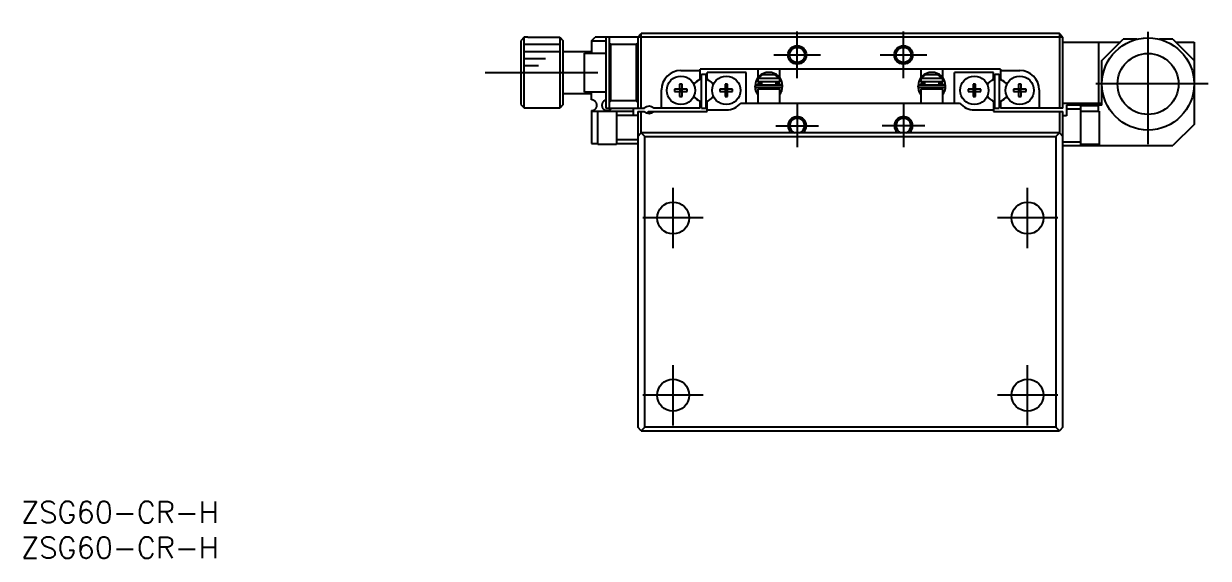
# Model space of a CAD drawing. Extents: x 0 to 354, y -8 to 238.
# Drawn here: x 0.4 to 167.5, y -8 to 67.4 of the extents above; entities that cross this region are included whole.
import ezdxf

# ---------------------------------------------------------------- set-up
doc = ezdxf.new("R2010")
doc.units = 0
doc.header["$LTSCALE"] = 0.5
doc.linetypes.add('CENTER', pattern=[50.8, 31.75, -6.35, 6.35, -6.35])
for name, color, linetype in [('MSM_CENTER', 1, 'CENTER'), ('MSM_CONTINUOUS', 7, 'CONTINUOUS'), ('MSM_NARROW', 5, 'CONTINUOUS'), ('MSM_PART_NUMBER', 7, 'CONTINUOUS')]:
    doc.layers.add(name, color=color, linetype=linetype)
doc.styles.get("Standard").update_dxf_attribs({"font": 'txt.shx', "height": 3, "bigfont": 'bigfont.shx'})

# ---------------------------------------------------------------- blocks, each defined once
blk = doc.blocks.new('*U2')
at = {"layer": 'MSM_PART_NUMBER'}
blk.add_text('ZSG60-CR-H', height=3, dxfattribs=at).set_placement((0, -3))
blk = doc.blocks.new('*U3')
at = {"layer": 'MSM_PART_NUMBER'}
blk.add_text('ZSG60-CR-H', height=3, dxfattribs=at).set_placement((0, -8))

msp = doc.modelspace()

# ---------------------------------------------------------------- linework, layer by layer
at = {"layer": 'MSM_CENTER'}
for p, q in [((159, 50.4), (159, 67.4)), ((109.5, 59.7), (109.5, 66.3)), ((124.5, 59.7), (124.5, 66.3)), ((106.2, 63), (112.8, 63)), ((121.2, 63), (127.8, 63)), ((65.5, 60.5), (81.5, 60.5)), ((167.5, 58.9), (150.5, 58.9)), ((109.5, 56), (109.5, 50)), ((124.5, 56), (124.5, 50)), ((106.5, 53), (112.5, 53)), ((127.5, 53), (121.5, 53)), ((92, 35.75), (92, 44.25)), ((142, 35.75), (142, 44.25)), ((96.25, 40), (87.75, 40)), ((146.25, 40), (137.75, 40)), ((92, 10.75), (92, 19.25)), ((142, 10.75), (142, 19.25)), ((96.25, 15), (87.75, 15)), ((146.25, 15), (137.75, 15))]:
    msp.add_line(p, q, dxfattribs=at)
at = {"layer": 'MSM_CONTINUOUS'}
for p, q in [((71, 65.48), (70.5, 64.98)), ((71.5, 65.48), (71, 65.48)), ((71, 55.52), (71, 65.48)), ((71.5, 65.5), (71.5, 65.48)), ((71.5, 65.5), (76, 65.5)), ((76, 65.5), (76, 55.5)), ((76, 65.5), (76.5, 65)), ((80.5, 65), (81, 65.5)), ((147, 65.5), (81, 65.5)), ((82.5, 65.5), (82.5, 55.5)), ((83, 65.5), (83, 55.5)), ((87, 65.5), (87.5, 66)), ((87, 65.5), (87, 55.5)), ((87.5, 55.5), (87.5, 66)), ((146.5, 66), (87.5, 66)), ((146.5, 66), (146.5, 55.5)), ((147, 65.5), (146.5, 66)), ((147, 55.5), (147, 65.5)), ((152.5, 62.2), (155.5, 65.2)), ((157.4, 65.2), (155.5, 65.2)), ((162.5, 65.2), (160.6, 65.2)), ((162.5, 65.2), (165.5, 62.2)), ((70.5, 64.98), (70.5, 56.02)), ((76.5, 56), (76.5, 65)), ((80.5, 65), (82.5, 65)), ((80.5, 65), (80.5, 63.25)), ((83.2, 64.5), (83, 64.7)), ((83.2, 56.5), (83.2, 64.5)), ((83.2, 64.5), (86.8, 64.5)), ((87, 64.7), (86.8, 64.5)), ((86.8, 64.5), (86.8, 56.5)), ((147, 64.8), (155.1, 64.8)), ((152, 64.8), (152, 56.2)), ((162.9, 64.8), (165.5, 64.8)), ((165.5, 64.8), (165.5, 53.2)), ((76.5, 63.5), (80.5, 63.5)), ((79.5, 57.75), (79.5, 63.25)), ((79.5, 63.25), (82.5, 63.25)), ((152.5, 55.9), (152.5, 62.2)), ((93.1, 60.8), (95.8, 60.8)), ((138.2, 61), (95.8, 61)), ((95.8, 59.55), (95.8, 61)), ((96, 60.3), (96.6, 60.3)), ((96, 55.5), (96, 60.3)), ((96.6, 60.3), (96.6, 55.5)), ((102.3, 60.5), (96.8, 60.5)), ((96.8, 59.55), (96.8, 60.5)), ((102.3, 56.2), (102.3, 60.5)), ((104, 59.84), (104, 61)), ((104.58, 60.2), (104.05, 59.7)), ((106.42, 60.2), (104.58, 60.2)), ((106.94, 59.7), (106.41, 60.2)), ((107, 61), (107, 59.84)), ((127, 59.84), (127, 61)), ((127.58, 60.2), (127.05, 59.7)), ((129.42, 60.2), (127.58, 60.2)), ((129.94, 59.7), (129.41, 60.2)), ((130, 61), (130, 59.84)), ((137.2, 60.5), (131.7, 60.5)), ((131.7, 56.2), (131.7, 60.5)), ((137.2, 59.55), (137.2, 60.5)), ((137.4, 60.3), (138, 60.3)), ((137.4, 55.5), (137.4, 60.3)), ((138, 60.3), (138, 55.5)), ((138.2, 61), (138.2, 59.55)), ((138.2, 60.8), (140.9, 60.8)), ((93.28, 58.89), (92.92, 58.89)), ((92.92, 58.89), (92.92, 58.18)), ((93.28, 58.18), (93.28, 58.89)), ((95.8, 59.55), (95.54, 59.4)), ((96.8, 59.55), (97.06, 59.4)), ((99.68, 58.89), (99.32, 58.89)), ((99.32, 58.89), (99.32, 58.18)), ((99.68, 58.18), (99.68, 58.89)), ((103.69, 57.88), (103.56, 58.57)), ((103.75, 58.8), (107.25, 58.8)), ((104.06, 59.2), (103.96, 58.8)), ((104, 59.84), (104, 59.84)), ((104, 59.7), (107, 59.7)), ((104, 59.2), (104, 59.7)), ((107, 59.2), (104, 59.2)), ((104, 59), (104, 59.01)), ((104, 59.01), (104, 59.01)), ((104, 59.01), (104, 59.01)), ((104, 59.01), (104, 59.01)), ((104.5, 59), (104, 59)), ((104.5, 58.8), (104.5, 59.2)), ((106.5, 59.2), (106.5, 58.8)), ((107, 59), (106.5, 59)), ((107.04, 58.8), (106.94, 59.2)), ((107, 59.7), (107, 59.2)), ((107, 59.01), (107, 59.01)), ((107, 59.01), (107, 59.01)), ((107, 59.01), (107, 59.01)), ((107, 59.01), (107, 59.01)), ((107, 59.01), (107, 59)), ((126.72, 57.83), (126.56, 58.57)), ((126.75, 58.8), (130.25, 58.8)), ((127.06, 59.2), (126.96, 58.8)), ((127, 59.84), (127, 59.84)), ((127, 59.7), (130, 59.7)), ((127, 59.2), (127, 59.7)), ((130, 59.2), (127, 59.2)), ((127, 59), (127, 59.01)), ((127, 59.01), (127, 59.01)), ((127, 59.01), (127, 59.01)), ((127, 59.01), (127, 59.01)), ((127.5, 59), (127, 59)), ((127.5, 58.8), (127.5, 59.2)), ((129.5, 59.2), (129.5, 58.8)), ((130, 59), (129.5, 59)), ((130.04, 58.8), (129.94, 59.2)), ((130, 59.7), (130, 59.2)), ((130, 59.01), (130, 59.01)), ((130, 59.01), (130, 59.01)), ((130, 59.01), (130, 59.01)), ((130, 59.01), (130, 59.01)), ((130, 59.01), (130, 59)), ((134.68, 58.89), (134.32, 58.89)), ((134.32, 58.89), (134.32, 58.18)), ((134.68, 58.18), (134.68, 58.89)), ((137.2, 59.55), (136.94, 59.4)), ((138.2, 59.55), (138.46, 59.4)), ((141.08, 58.89), (140.72, 58.89)), ((140.72, 58.89), (140.72, 58.18)), ((141.08, 58.18), (141.08, 58.89)), ((80.5, 57.5), (76.5, 57.5)), ((82.5, 57.75), (79.5, 57.75)), ((80.5, 56.65), (80.5, 57.75)), ((90.35, 55.5), (90.35, 58.05)), ((92.21, 58.18), (92.21, 57.82)), ((92.92, 58.18), (92.21, 58.18)), ((92.21, 57.82), (92.92, 57.82)), ((92.93, 58.17), (92.92, 58.18)), ((92.93, 57.83), (92.92, 57.82)), ((92.92, 57.82), (92.92, 57.11)), ((92.92, 57.11), (93.28, 57.11)), ((93.27, 58.17), (92.93, 58.17)), ((92.93, 58.17), (92.93, 57.83)), ((92.93, 57.83), (93.27, 57.83)), ((93.27, 58.17), (93.28, 58.18)), ((93.27, 57.83), (93.27, 58.17)), ((93.27, 57.83), (93.28, 57.82)), ((93.99, 58.18), (93.28, 58.18)), ((93.28, 57.11), (93.28, 57.82)), ((93.28, 57.82), (93.99, 57.82)), ((93.99, 57.82), (93.99, 58.18)), ((98.61, 58.18), (98.61, 57.82)), ((99.32, 58.18), (98.61, 58.18)), ((98.61, 57.82), (99.32, 57.82)), ((99.33, 58.17), (99.32, 58.18)), ((99.33, 57.83), (99.32, 57.82)), ((99.32, 57.82), (99.32, 57.11)), ((99.32, 57.11), (99.68, 57.11)), ((99.67, 58.17), (99.33, 58.17)), ((99.33, 58.17), (99.33, 57.83)), ((99.33, 57.83), (99.67, 57.83)), ((99.67, 58.17), (99.68, 58.18)), ((99.67, 57.83), (99.67, 58.17)), ((99.67, 57.83), (99.68, 57.82)), ((100.39, 58.18), (99.68, 58.18)), ((99.68, 57.11), (99.68, 57.82)), ((99.68, 57.82), (100.39, 57.82)), ((100.39, 57.82), (100.39, 58.18)), ((103.66, 58.2), (103.67, 58.24)), ((103.66, 58.17), (103.66, 58.2)), ((103.66, 58.13), (103.66, 58.17)), ((103.66, 58.1), (103.66, 58.13)), ((103.66, 58.07), (103.66, 58.1)), ((103.66, 58.03), (103.66, 58.07)), ((103.66, 58), (103.66, 58.03)), ((103.67, 57.96), (103.66, 58)), ((103.67, 58.24), (103.68, 58.27)), ((103.68, 57.93), (103.67, 57.96)), ((103.68, 58.27), (103.69, 58.3)), ((103.69, 57.9), (103.68, 57.93)), ((103.69, 58.3), (103.7, 58.34)), ((103.7, 57.87), (103.69, 57.9)), ((103.7, 58.34), (103.71, 58.37)), ((103.71, 57.84), (103.7, 57.87)), ((103.71, 58.37), (103.72, 58.4)), ((104, 57.36), (103.71, 57.84)), ((103.71, 57.84), (103.71, 57.83)), ((103.71, 57.83), (103.71, 57.83)), ((103.71, 57.83), (103.72, 57.83)), ((103.72, 58.4), (103.73, 58.41)), ((103.72, 57.83), (104, 57.92)), ((103.72, 57.83), (103.72, 57.83)), ((103.72, 57.83), (103.72, 57.83)), ((103.72, 57.83), (103.73, 57.83)), ((103.73, 57.83), (103.73, 57.83)), ((103.73, 57.83), (103.74, 57.83)), ((103.74, 57.83), (103.75, 57.84)), ((107.25, 58.4), (103.75, 58.4)), ((103.75, 57.84), (103.76, 57.84)), ((103.76, 57.84), (103.77, 57.84)), ((103.77, 57.84), (103.78, 57.84)), ((103.78, 57.84), (103.79, 57.85)), ((103.79, 57.85), (103.8, 57.85)), ((103.8, 57.85), (103.81, 57.85)), ((103.81, 57.85), (103.82, 57.86)), ((103.82, 57.86), (103.84, 57.86)), ((103.84, 57.86), (103.85, 57.87)), ((103.85, 57.87), (103.87, 57.87)), ((103.87, 57.87), (103.88, 57.88)), ((103.88, 57.88), (103.89, 57.89)), ((103.89, 57.89), (103.91, 57.89)), ((103.91, 57.89), (103.92, 57.9)), ((103.92, 57.9), (103.94, 57.9)), ((103.94, 57.9), (103.95, 57.91)), ((103.95, 57.91), (103.96, 57.92)), ((103.96, 57.92), (103.98, 57.92)), ((103.98, 57.92), (103.99, 57.93)), ((103.99, 57.93), (104, 57.94)), ((104, 58.2), (107, 58.2)), ((104, 56.2), (104, 58.2)), ((104.07, 58.22), (104.06, 58.2)), ((104.06, 58.2), (104.06, 58.2)), ((104.08, 58.24), (104.07, 58.23)), ((104.07, 58.23), (104.07, 58.22)), ((104.09, 58.26), (104.08, 58.24)), ((104.1, 58.27), (104.09, 58.26)), ((104.11, 58.28), (104.1, 58.27)), ((104.12, 58.29), (104.11, 58.28)), ((104.13, 58.31), (104.12, 58.29)), ((104.14, 58.32), (104.13, 58.31)), ((104.15, 58.33), (104.14, 58.32)), ((104.16, 58.34), (104.15, 58.33)), ((104.17, 58.35), (104.16, 58.34)), ((104.18, 58.35), (104.17, 58.35)), ((104.19, 58.36), (104.18, 58.35)), ((104.21, 58.37), (104.19, 58.36)), ((104.22, 58.38), (104.21, 58.37)), ((104.24, 58.38), (104.22, 58.38)), ((104.25, 58.39), (104.24, 58.38)), ((104.26, 58.39), (104.25, 58.39)), ((104.28, 58.4), (104.26, 58.39)), ((104.29, 58.4), (104.28, 58.4)), ((104.31, 58.4), (104.29, 58.4)), ((104.32, 58.4), (104.31, 58.4)), ((104.34, 58.4), (104.32, 58.4)), ((104.35, 58.4), (104.34, 58.4)), ((104.5, 58.2), (104.5, 58.4)), ((106.5, 58.4), (106.5, 58.2)), ((106.66, 58.4), (106.65, 58.4)), ((106.67, 58.4), (106.66, 58.4)), ((106.69, 58.4), (106.67, 58.4)), ((106.7, 58.4), (106.69, 58.4)), ((106.71, 58.4), (106.7, 58.4)), ((106.73, 58.39), (106.71, 58.4)), ((106.74, 58.39), (106.73, 58.39)), ((106.76, 58.38), (106.74, 58.39)), ((106.77, 58.38), (106.76, 58.38)), ((106.79, 58.37), (106.77, 58.38)), ((106.8, 58.37), (106.79, 58.37)), ((106.81, 58.36), (106.8, 58.37)), ((106.82, 58.35), (106.81, 58.36)), ((106.84, 58.34), (106.82, 58.35)), ((106.85, 58.33), (106.84, 58.34)), ((106.86, 58.32), (106.85, 58.33)), ((106.87, 58.31), (106.86, 58.32)), ((106.88, 58.3), (106.87, 58.31)), ((106.89, 58.29), (106.88, 58.3)), ((106.9, 58.28), (106.89, 58.29)), ((106.91, 58.26), (106.9, 58.28)), ((106.92, 58.25), (106.91, 58.26)), ((106.92, 58.24), (106.92, 58.25)), ((106.93, 58.22), (106.92, 58.24)), ((106.93, 58.21), (106.93, 58.22)), ((106.94, 58.2), (106.93, 58.21)), ((107, 58.2), (107.04, 58.4)), ((107, 58.2), (107, 56.2)), ((107, 58.19), (107, 58.2)), ((107.3, 57.87), (107.29, 57.84)), ((107.29, 57.84), (107.29, 57.84)), ((107.29, 57.83), (107.29, 57.84)), ((107.29, 57.84), (107.29, 57.84)), ((107.29, 57.84), (107.29, 57.84)), ((107.31, 57.88), (107.3, 57.88)), ((107.3, 57.88), (107.3, 57.88)), ((107.3, 57.88), (107.3, 57.87)), ((107.31, 57.89), (107.31, 57.89)), ((107.31, 57.89), (107.31, 57.89)), ((107.31, 57.89), (107.31, 57.89)), ((107.31, 57.89), (107.31, 57.89)), ((107.31, 57.89), (107.31, 57.89)), ((107.31, 57.89), (107.31, 57.89)), ((107.31, 57.89), (107.31, 57.89)), ((107.31, 57.89), (107.31, 57.89)), ((107.31, 57.89), (107.31, 57.88)), ((107.31, 57.88), (107.31, 57.88)), ((126.66, 58.2), (126.67, 58.24)), ((126.66, 58.17), (126.66, 58.2)), ((126.66, 58.13), (126.66, 58.17)), ((126.66, 58.1), (126.66, 58.13)), ((126.66, 58.07), (126.66, 58.1)), ((126.66, 58.03), (126.66, 58.07)), ((126.66, 58), (126.66, 58.03)), ((126.67, 57.96), (126.66, 58)), ((126.67, 58.24), (126.68, 58.27)), ((126.68, 57.93), (126.67, 57.96)), ((126.68, 58.27), (126.69, 58.3)), ((126.69, 57.9), (126.68, 57.93)), ((126.69, 58.3), (126.7, 58.34)), ((126.7, 57.87), (126.69, 57.9)), ((126.7, 58.34), (126.71, 58.37)), ((126.71, 57.84), (126.7, 57.87)), ((126.71, 58.37), (126.72, 58.4)), ((127, 57.36), (126.71, 57.84)), ((126.71, 57.84), (126.71, 57.83)), ((126.71, 57.83), (126.71, 57.83)), ((126.71, 57.83), (126.72, 57.83)), ((126.72, 58.4), (126.73, 58.41)), ((126.72, 57.83), (127, 57.92)), ((126.73, 57.81), (126.72, 57.83)), ((126.72, 57.83), (126.72, 57.83)), ((126.72, 57.83), (126.73, 57.83)), ((126.73, 57.83), (126.73, 57.83)), ((126.73, 57.83), (126.74, 57.83)), ((126.74, 57.83), (126.75, 57.84)), ((130.25, 58.4), (126.75, 58.4)), ((126.75, 57.84), (126.76, 57.84)), ((126.76, 57.84), (126.77, 57.84)), ((126.77, 57.84), (126.78, 57.84)), ((126.78, 57.84), (126.79, 57.85)), ((126.79, 57.85), (126.8, 57.85)), ((126.8, 57.85), (126.81, 57.85)), ((126.81, 57.85), (126.82, 57.86)), ((126.82, 57.86), (126.84, 57.86)), ((126.84, 57.86), (126.85, 57.87)), ((126.85, 57.87), (126.87, 57.87)), ((126.87, 57.87), (126.88, 57.88)), ((126.88, 57.88), (126.89, 57.89)), ((126.89, 57.89), (126.91, 57.89)), ((126.91, 57.89), (126.92, 57.9)), ((126.92, 57.9), (126.94, 57.9)), ((126.94, 57.9), (126.95, 57.91)), ((126.95, 57.91), (126.96, 57.92)), ((126.96, 57.92), (126.98, 57.92)), ((126.98, 57.92), (126.99, 57.93)), ((126.99, 57.93), (127, 57.94)), ((127, 58.2), (130, 58.2)), ((127, 56.2), (127, 58.2)), ((127.07, 58.22), (127.06, 58.2)), ((127.06, 58.2), (127.06, 58.2)), ((127.08, 58.24), (127.07, 58.23)), ((127.07, 58.23), (127.07, 58.22)), ((127.09, 58.26), (127.08, 58.24)), ((127.1, 58.27), (127.09, 58.26)), ((127.11, 58.28), (127.1, 58.27)), ((127.12, 58.29), (127.11, 58.28)), ((127.13, 58.31), (127.12, 58.29)), ((127.14, 58.32), (127.13, 58.31)), ((127.15, 58.33), (127.14, 58.32)), ((127.16, 58.34), (127.15, 58.33)), ((127.17, 58.35), (127.16, 58.34)), ((127.18, 58.35), (127.17, 58.35)), ((127.19, 58.36), (127.18, 58.35)), ((127.21, 58.37), (127.19, 58.36)), ((127.22, 58.38), (127.21, 58.37)), ((127.24, 58.38), (127.22, 58.38)), ((127.25, 58.39), (127.24, 58.38)), ((127.26, 58.39), (127.25, 58.39)), ((127.28, 58.4), (127.26, 58.39)), ((127.29, 58.4), (127.28, 58.4)), ((127.31, 58.4), (127.29, 58.4)), ((127.32, 58.4), (127.31, 58.4)), ((127.34, 58.4), (127.32, 58.4)), ((127.35, 58.4), (127.34, 58.4)), ((127.5, 58.2), (127.5, 58.4)), ((129.5, 58.4), (129.5, 58.2)), ((129.66, 58.4), (129.65, 58.4)), ((129.67, 58.4), (129.66, 58.4)), ((129.69, 58.4), (129.67, 58.4)), ((129.7, 58.4), (129.69, 58.4)), ((129.71, 58.4), (129.7, 58.4)), ((129.73, 58.39), (129.71, 58.4)), ((129.74, 58.39), (129.73, 58.39)), ((129.76, 58.38), (129.74, 58.39)), ((129.77, 58.38), (129.76, 58.38)), ((129.79, 58.37), (129.77, 58.38)), ((129.8, 58.37), (129.79, 58.37)), ((129.81, 58.36), (129.8, 58.37)), ((129.82, 58.35), (129.81, 58.36)), ((129.84, 58.34), (129.82, 58.35)), ((129.85, 58.33), (129.84, 58.34)), ((129.86, 58.32), (129.85, 58.33)), ((129.87, 58.31), (129.86, 58.32)), ((129.88, 58.3), (129.87, 58.31)), ((129.89, 58.29), (129.88, 58.3)), ((129.9, 58.28), (129.89, 58.29)), ((129.91, 58.26), (129.9, 58.28)), ((129.92, 58.25), (129.91, 58.26)), ((129.92, 58.24), (129.92, 58.25)), ((129.93, 58.22), (129.92, 58.24)), ((129.93, 58.21), (129.93, 58.22)), ((129.94, 58.2), (129.93, 58.21)), ((130, 58.2), (130.04, 58.4)), ((130, 58.2), (130, 56.2)), ((130, 58.19), (130, 58.2)), ((130.3, 57.87), (130.29, 57.84)), ((130.29, 57.84), (130.29, 57.84)), ((130.29, 57.84), (130.29, 57.84)), ((130.29, 57.84), (130.29, 57.84)), ((130.29, 57.83), (130.29, 57.84)), ((130.31, 57.88), (130.3, 57.88)), ((130.3, 57.88), (130.3, 57.88)), ((130.3, 57.88), (130.3, 57.87)), ((130.31, 57.89), (130.31, 57.89)), ((130.31, 57.89), (130.31, 57.89)), ((130.31, 57.89), (130.31, 57.89)), ((130.31, 57.89), (130.31, 57.89)), ((130.31, 57.89), (130.31, 57.89)), ((130.31, 57.89), (130.31, 57.89)), ((130.31, 57.89), (130.31, 57.89)), ((130.31, 57.89), (130.31, 57.89)), ((130.31, 57.89), (130.31, 57.88)), ((130.31, 57.88), (130.31, 57.88)), ((133.61, 58.18), (133.61, 57.82)), ((134.32, 58.18), (133.61, 58.18)), ((133.61, 57.82), (134.32, 57.82)), ((134.33, 58.17), (134.32, 58.18)), ((134.33, 57.83), (134.32, 57.82)), ((134.32, 57.82), (134.32, 57.11)), ((134.32, 57.11), (134.68, 57.11)), ((134.67, 58.17), (134.33, 58.17)), ((134.33, 58.17), (134.33, 57.83)), ((134.33, 57.83), (134.67, 57.83)), ((134.67, 58.17), (134.68, 58.18)), ((134.67, 57.83), (134.67, 58.17)), ((134.67, 57.83), (134.68, 57.82)), ((135.39, 58.18), (134.68, 58.18)), ((134.68, 57.11), (134.68, 57.82)), ((134.68, 57.82), (135.39, 57.82)), ((135.39, 57.82), (135.39, 58.18)), ((140.01, 58.18), (140.01, 57.82)), ((140.72, 58.18), (140.01, 58.18)), ((140.01, 57.82), (140.72, 57.82)), ((140.73, 58.17), (140.72, 58.18)), ((140.73, 57.83), (140.72, 57.82)), ((140.72, 57.82), (140.72, 57.11)), ((140.72, 57.11), (141.08, 57.11)), ((141.07, 58.17), (140.73, 58.17)), ((140.73, 58.17), (140.73, 57.83)), ((140.73, 57.83), (141.07, 57.83)), ((141.07, 58.17), (141.08, 58.18)), ((141.07, 57.83), (141.07, 58.17)), ((141.07, 57.83), (141.08, 57.82)), ((141.79, 58.18), (141.08, 58.18)), ((141.08, 57.11), (141.08, 57.82)), ((141.08, 57.82), (141.79, 57.82)), ((141.79, 57.82), (141.79, 58.18)), ((143.65, 58.05), (143.65, 55.5)), ((70.5, 56.02), (71, 55.52)), ((71, 55.52), (71.5, 55.52)), ((71.5, 55.52), (71.5, 55.5)), ((76, 55.5), (71.5, 55.5)), ((76.5, 56), (76, 55.5)), ((80.53, 56.65), (80.5, 56.65)), ((80.5, 55.15), (80.5, 50.5)), ((80.5, 55.15), (80.51, 55.15)), ((80.51, 55.15), (80.52, 55.15)), ((80.52, 55.15), (80.54, 55.15)), ((80.57, 56.65), (80.53, 56.65)), ((80.54, 55.15), (80.55, 55.15)), ((80.55, 55.15), (80.56, 55.15)), ((80.56, 55.15), (80.57, 55.15)), ((80.6, 56.64), (80.57, 56.65)), ((80.57, 55.15), (80.58, 55.15)), ((80.58, 55.15), (80.59, 55.16)), ((80.59, 55.16), (80.61, 55.16)), ((80.64, 56.64), (80.6, 56.64)), ((80.61, 55.16), (80.63, 55.16)), ((80.63, 55.16), (80.65, 55.17)), ((80.67, 56.63), (80.64, 56.64)), ((80.65, 55.17), (80.67, 55.17)), ((80.7, 56.62), (80.67, 56.63)), ((80.67, 55.17), (80.69, 55.17)), ((80.69, 55.17), (80.7, 55.18)), ((80.73, 56.61), (80.7, 56.62)), ((80.7, 55.18), (80.73, 55.19)), ((80.76, 56.6), (80.73, 56.61)), ((80.73, 55.19), (80.76, 55.2)), ((80.79, 56.59), (80.76, 56.6)), ((80.76, 55.2), (80.79, 55.21)), ((80.82, 56.58), (80.79, 56.59)), ((80.79, 55.21), (80.82, 55.22)), ((80.84, 56.57), (80.82, 56.58)), ((80.82, 55.22), (80.85, 55.24)), ((80.87, 56.55), (80.84, 56.57)), ((80.85, 55.24), (80.87, 55.25)), ((80.9, 56.53), (80.87, 56.55)), ((80.87, 55.25), (80.91, 55.27)), ((80.93, 56.51), (80.9, 56.53)), ((80.91, 55.27), (80.95, 55.3)), ((80.96, 56.49), (80.93, 56.51)), ((80.95, 55.3), (80.99, 55.33)), ((80.99, 56.47), (80.96, 56.49)), ((81.01, 56.45), (80.99, 56.47)), ((80.99, 55.33), (81.02, 55.36)), ((81.04, 56.42), (81.01, 56.45)), ((81.02, 55.36), (81.06, 55.4)), ((81.06, 56.4), (81.04, 56.42)), ((81.08, 56.38), (81.06, 56.4)), ((81.06, 55.4), (81.1, 55.45)), ((81.1, 56.35), (81.08, 56.38)), ((81.12, 56.32), (81.1, 56.35)), ((81.1, 55.45), (81.14, 55.5)), ((81.14, 56.3), (81.12, 56.32)), ((81.15, 56.27), (81.14, 56.3)), ((81.14, 55.5), (81.16, 55.54)), ((81.17, 56.23), (81.15, 56.27)), ((81.16, 55.54), (81.18, 55.59)), ((81.19, 56.2), (81.17, 56.23)), ((81.18, 55.59), (81.2, 55.63)), ((81.2, 56.16), (81.19, 56.2)), ((81.22, 56.12), (81.2, 56.16)), ((81.2, 55.63), (81.22, 55.68)), ((81.23, 56.07), (81.22, 56.12)), ((81.22, 55.68), (81.23, 55.72)), ((81.24, 56.03), (81.23, 56.07)), ((81.23, 55.72), (81.24, 55.76)), ((81.25, 55.98), (81.24, 56.03)), ((81.24, 55.81), (81.25, 55.85)), ((81.24, 55.76), (81.24, 55.81)), ((81.25, 55.94), (81.25, 55.98)), ((81.25, 55.9), (81.25, 55.94)), ((81.25, 55.85), (81.25, 55.9)), ((81.96, 56.01), (81.95, 55.97)), ((81.95, 55.97), (81.95, 55.92)), ((81.95, 55.92), (81.95, 55.88)), ((81.95, 55.88), (81.95, 55.83)), ((81.95, 55.83), (81.96, 55.79)), ((81.97, 56.06), (81.96, 56.01)), ((81.96, 55.79), (81.96, 55.75)), ((81.96, 55.75), (81.98, 55.7)), ((81.98, 56.13), (81.97, 56.09)), ((81.97, 56.09), (81.97, 56.06)), ((82, 56.16), (81.98, 56.13)), ((81.98, 55.7), (81.99, 55.65)), ((81.99, 55.65), (82.01, 55.6)), ((82.01, 56.19), (82, 56.16)), ((82.02, 56.22), (82.01, 56.19)), ((82.01, 55.6), (82.04, 55.55)), ((82.04, 56.26), (82.02, 56.22)), ((82.06, 56.29), (82.04, 56.26)), ((82.04, 55.55), (82.06, 55.51)), ((82.08, 56.32), (82.06, 56.29)), ((82.06, 55.51), (82.09, 55.46)), ((82.1, 56.35), (82.08, 56.32)), ((82.09, 55.46), (82.12, 55.43)), ((82.12, 56.38), (82.1, 56.35)), ((82.15, 56.41), (82.12, 56.38)), ((82.12, 55.43), (82.15, 55.39)), ((82.17, 56.43), (82.15, 56.41)), ((82.15, 55.39), (82.19, 55.35)), ((82.2, 56.46), (82.17, 56.43)), ((82.19, 55.35), (82.23, 55.32)), ((82.22, 56.48), (82.2, 56.46)), ((82.24, 56.49), (82.22, 56.48)), ((82.23, 55.32), (82.27, 55.29)), ((82.26, 56.51), (82.24, 56.49)), ((82.29, 56.53), (82.26, 56.51)), ((82.27, 55.29), (82.31, 55.26)), ((82.31, 56.54), (82.29, 56.53)), ((82.34, 56.56), (82.31, 56.54)), ((82.31, 55.26), (82.35, 55.24)), ((82.36, 56.57), (82.34, 56.56)), ((82.35, 55.24), (82.39, 55.22)), ((82.39, 56.58), (82.36, 56.57)), ((82.42, 56.59), (82.39, 56.58)), ((82.39, 55.22), (82.41, 55.21)), ((82.41, 55.21), (82.44, 55.2)), ((82.44, 56.61), (82.42, 56.59)), ((82.47, 56.61), (82.44, 56.61)), ((82.44, 55.2), (82.46, 55.19)), ((82.46, 55.19), (82.49, 55.18)), ((82.5, 56.62), (82.47, 56.61)), ((82.49, 55.18), (82.52, 55.17)), ((82.5, 55.5), (87.94, 55.5)), ((82.52, 55.17), (82.55, 55.17)), ((82.55, 55.17), (82.56, 55.16)), ((82.56, 55.16), (82.57, 55.16)), ((82.57, 55.16), (82.59, 55.16)), ((82.59, 55.16), (82.6, 55.16)), ((82.6, 55.16), (82.62, 55.15)), ((82.62, 55.15), (82.63, 55.15)), ((82.63, 55.15), (82.64, 55.15)), ((82.64, 55.15), (82.65, 55.15)), ((82.65, 55.15), (82.66, 55.15)), ((82.66, 55.15), (82.68, 55.15)), ((82.68, 55.15), (82.69, 55.15)), ((82.69, 55.15), (82.7, 55.15)), ((82.7, 55.15), (82.71, 55.15)), ((82.71, 55.15), (82.72, 55.15)), ((82.72, 55.15), (82.74, 55.15)), ((82.74, 55.15), (82.75, 55.15)), ((82.75, 55.15), (82.76, 55.15)), ((82.76, 55.15), (82.78, 55.15)), ((82.78, 55.15), (82.79, 55.16)), ((82.79, 55.16), (82.8, 55.16)), ((82.8, 55.16), (82.82, 55.16)), ((82.82, 55.16), (82.84, 55.16)), ((82.84, 55.16), (82.86, 55.17)), ((82.86, 55.17), (82.88, 55.17)), ((82.88, 55.17), (82.9, 55.18)), ((82.9, 55.18), (82.91, 55.18)), ((82.91, 55.18), (82.95, 55.19)), ((82.95, 55.19), (82.99, 55.21)), ((82.99, 55.21), (83.03, 55.22)), ((83, 56.3), (83.2, 56.5)), ((83.03, 55.22), (83.06, 55.24)), ((83.06, 55.24), (83.09, 55.26)), ((83.09, 55.26), (83.12, 55.28)), ((83.12, 55.28), (83.16, 55.31)), ((83.16, 55.31), (83.2, 55.34)), ((86.8, 56.5), (83.2, 56.5)), ((83.2, 55.34), (83.24, 55.38)), ((83.24, 55.38), (83.27, 55.41)), ((83.27, 55.41), (83.3, 55.45)), ((83.3, 55.45), (83.33, 55.49)), ((83.33, 55.49), (83.33, 55.5)), ((86.4, 54.5), (86.4, 55.5)), ((86.8, 56.5), (87, 56.3)), ((95.8, 55.5), (89.26, 55.5)), ((95.54, 56.6), (95.8, 56.45)), ((95.8, 55.5), (95.8, 56.45)), ((96, 55.5), (96.6, 55.5)), ((97.06, 56.6), (96.8, 56.45)), ((96.8, 55), (96.8, 56.45)), ((96.8, 55.25), (99.5, 55.25)), ((101.58, 56.2), (132.42, 56.2)), ((134.5, 55.25), (137.2, 55.25)), ((136.94, 56.6), (137.2, 56.45)), ((137.2, 56.45), (137.2, 55)), ((137.4, 55.5), (138, 55.5)), ((138.46, 56.6), (138.2, 56.45)), ((138.2, 56.45), (138.2, 55.5)), ((147, 55.5), (138.2, 55.5)), ((147, 56.2), (152.5, 56.2)), ((152.5, 55.9), (147.5, 55.9)), ((147.5, 55.9), (147.5, 54.4)), ((147.5, 55.4), (149.5, 55.4)), ((149.5, 50.2), (149.5, 55.9)), ((149.5, 55.86), (152, 55.86)), ((152, 55.05), (152, 55.9)), ((81.4, 55), (80.5, 55)), ((81.4, 50.35), (81.4, 55.05)), ((81.4, 55.05), (84, 55.05)), ((84, 55.05), (84, 50.35)), ((86.4, 55), (84, 55)), ((84, 54.5), (87, 54.5)), ((87, 55), (87.94, 55)), ((87, 55), (87, 10.5)), ((87.5, 52), (87.5, 55)), ((88.5, 55), (96.8, 55)), ((88.5, 54.76), (88.5, 55)), ((137.2, 55), (147, 55)), ((146.5, 55), (146.5, 52)), ((147, 10.5), (147, 55)), ((147.5, 54.4), (147, 54.4)), ((149.5, 55.05), (152.1, 55.05)), ((152.1, 55.05), (152.1, 50.35)), ((87, 51.5), (87.5, 52)), ((146.5, 52), (87.5, 52)), ((87.5, 52), (88, 51.5)), ((146, 51.5), (146.5, 52)), ((146.5, 52), (147, 51.5)), ((165.5, 53.2), (162.5, 50.2)), ((80.5, 50.5), (81.4, 50.5)), ((84, 50.35), (81.4, 50.35)), ((87, 51), (84, 51)), ((84, 50.5), (87, 50.5)), ((88, 51.5), (146, 51.5)), ((88, 10.5), (88, 51.5)), ((146, 51.5), (146, 10.5)), ((149.5, 50.7), (147, 50.7)), ((147, 50.2), (162.5, 50.2)), ((152.1, 50.35), (149.5, 50.35)), ((152, 50.27), (149.5, 50.27)), ((152, 50.2), (152, 50.35)), ((87.5, 10), (87, 10.5)), ((88, 10.5), (87.5, 10)), ((146, 10.5), (88, 10.5)), ((146.5, 10), (146, 10.5)), ((147, 10.5), (146.5, 10)), ((87.5, 10), (146.5, 10))]:
    msp.add_line(p, q, dxfattribs=at)
for centre, radius in [((159, 58.9), 6.5), ((109.5, 63), 1.06), ((124.5, 63), 1.06), ((159, 58.9), 4.3), ((93.1, 58), 2), ((99.5, 58), 2), ((134.5, 58), 2), ((140.9, 58), 2), ((92, 40), 2.25), ((142, 40), 2.25), ((92, 15), 2.25), ((142, 15), 2.25)]:
    msp.add_circle(centre, radius, dxfattribs=at)
for centre, radius, start, end in [((93.1, 58.05), 2.75, 90, 180), ((105.5, 58.6), 1.94, 0.742, 179.3277), ((128.5, 58.6), 1.94, 0.742, 179.3277), ((140.9, 58.05), 2.75, 0, 90), ((96.3, 58), 1.59, 100.8931, 149.5668), ((96.41, 57.89), 1.75, 120, 148.1185), ((96.3, 58), 1.59, 30.4333, 79.107), ((96.19, 57.89), 1.75, 31.8815, 60), ((103.75, 58.6), 0.195, 90, 270), ((105.49, 58.6), 1.95, 320.5709, 359.2256), ((107.25, 58.6), 0.195, 270, 90), ((126.75, 58.6), 0.195, 90, 270), ((128.49, 58.6), 1.95, 320.5709, 359.2256), ((130.25, 58.6), 0.195, 270, 90), ((137.7, 58), 1.59, 100.8931, 149.5668), ((137.81, 57.89), 1.75, 120, 148.1185), ((137.7, 58), 1.59, 30.4333, 79.107), ((137.59, 57.89), 1.75, 31.8815, 60), ((96.3, 58), 1.59, 210.4332, 259.1069), ((96.41, 58.11), 1.75, 211.8815, 240), ((96.3, 58), 1.59, 280.893, 329.5668), ((96.19, 58.11), 1.75, 300, 328.1185), ((137.7, 58), 1.59, 210.4332, 259.1069), ((137.81, 58.11), 1.75, 211.8815, 240), ((137.7, 58), 1.59, 280.893, 329.5668), ((137.59, 58.11), 1.75, 300, 328.1185), ((88.6, 54.75), 1, 48.5904, 131.4096), ((99.5, 58), 2.75, 270, 319.1148), ((134.5, 58), 2.75, 220.8852, 270), ((88.6, 55.75), 1, 228.5904, 311.4096), ((109.5, 53), 1.06, 288.8228, 251.1772), ((124.5, 53), 1.06, 288.8228, 251.1772)]:
    msp.add_arc(centre, radius, start, end, dxfattribs=at)
at = {"layer": 'MSM_NARROW'}
for p, q in [((71, 64.5), (76, 64.5)), ((71, 63.5), (76, 63.5)), ((71, 62.5), (74, 62.5)), ((71, 61.5), (73, 61.5))]:
    msp.add_line(p, q, dxfattribs=at)
for centre in [(109.5, 63), (124.5, 63)]:
    msp.add_circle(centre, 1.3, dxfattribs=at)
for centre in [(109.5, 53), (124.5, 53)]:
    msp.add_arc(centre, 1.3, 309.7152, 230.2848, dxfattribs=at)

# ---------------------------------------------------------------- block references
at = {"layer": 'MSM_CONTINUOUS'}
for name in ['*U2', '*U3']:
    msp.add_blockref(name, (0, 0), dxfattribs=at)

doc.saveas('drawing.dxf')
